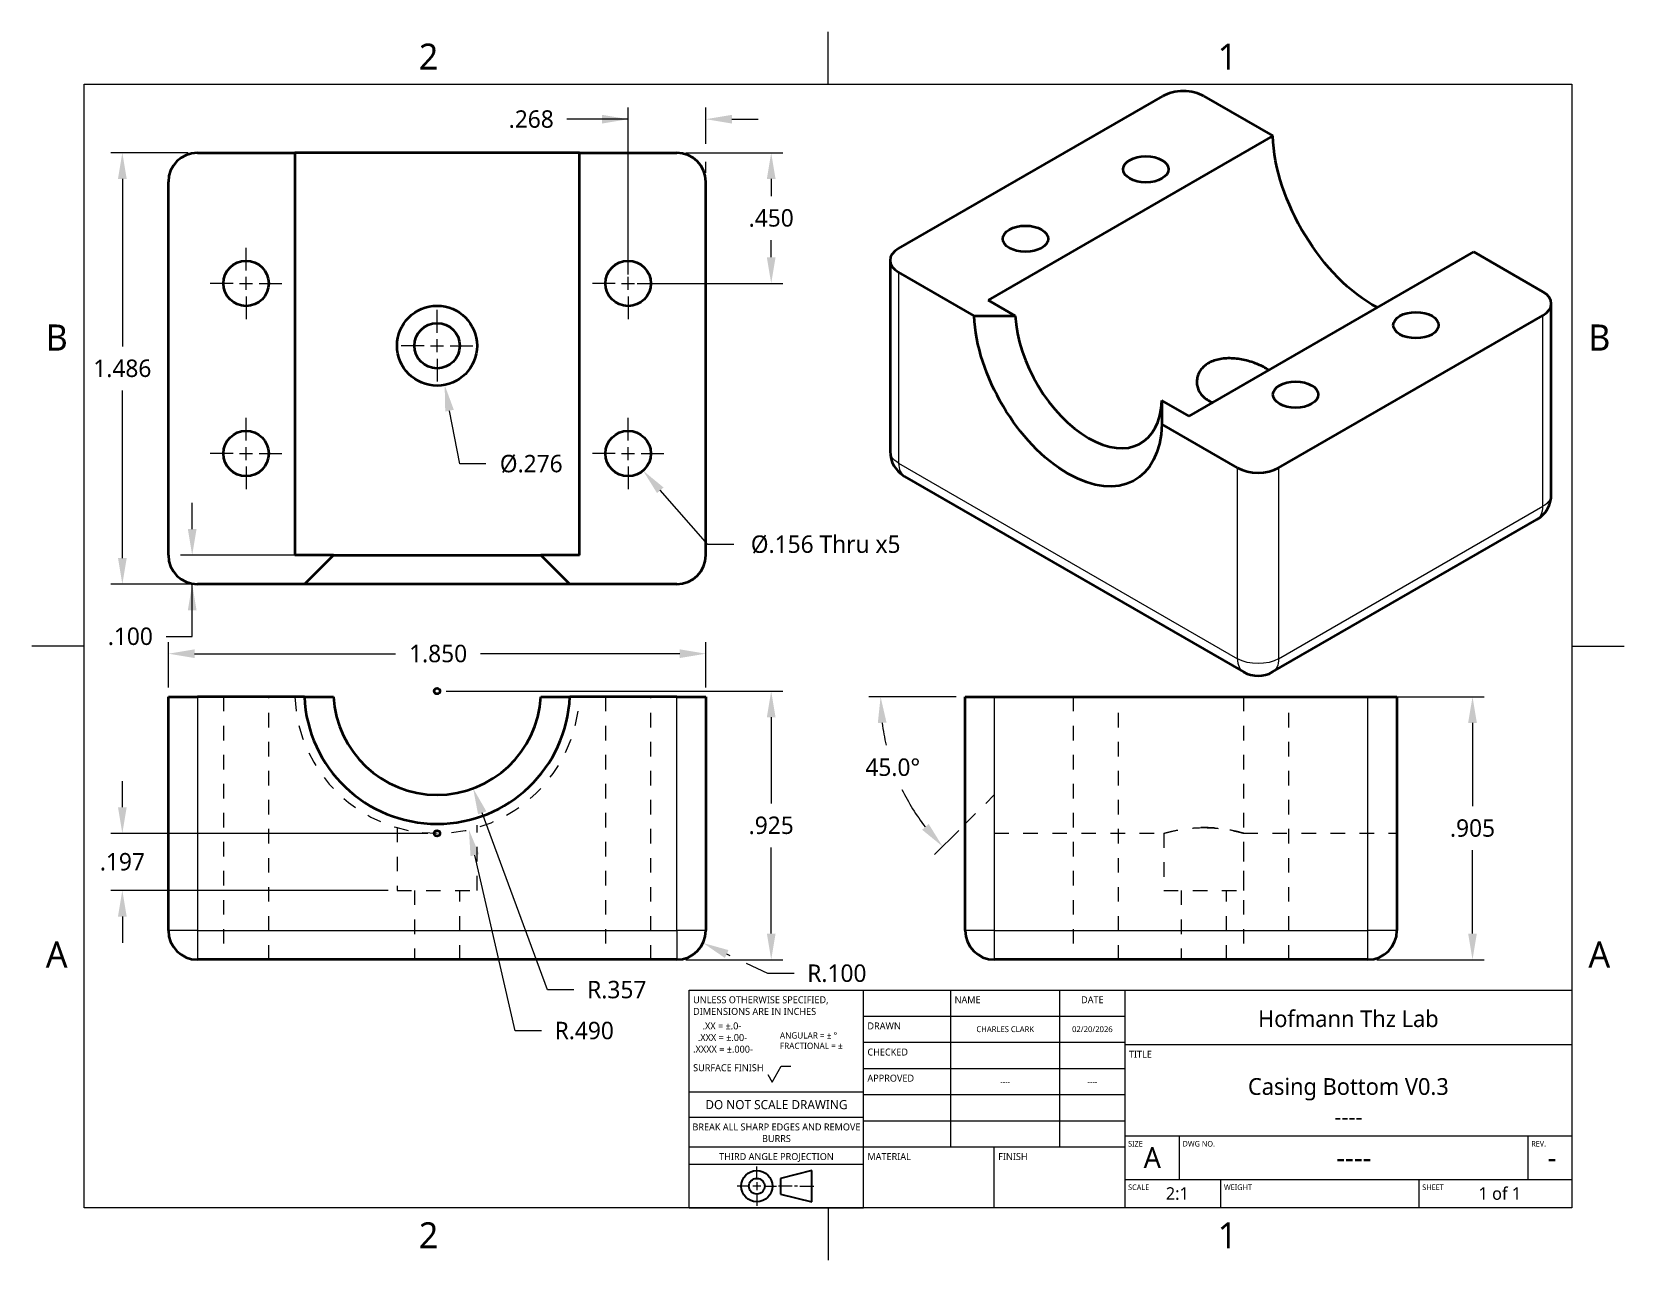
# Model space of a CAD drawing. Extents: x 0 to 11, y 0 to 8.5.
import ezdxf

# ---------------------------------------------------------------- set-up
doc = ezdxf.new("R2010")
doc.units = 0
doc.header["$LTSCALE"] = 0.5
doc.header["$MEASUREMENT"] = 0
doc.header["$PDMODE"] = 33
doc.header["$PDSIZE"] = 0.03937
doc.linetypes.add('CENTER', pattern=[0.72, 0.45, -0.09, 0.09, -0.09])
doc.linetypes.add('HIDDEN', pattern=[0.15, 0.1, -0.05])
for name, color, linetype, lineweight in [('ANNOTATION_TEXT', 7, 'Continuous', 25), ('BORDER_FRAME', 7, 'Continuous', 15), ('BORDER_ZONES', 7, 'Continuous', 15), ('CENTERMARKS', 7, 'Continuous', 13), ('Hidden', 7, 'HIDDEN', 15), ('ModelSketch_Point', 7, 'Continuous', 40), ('TANGENT_LINES', 7, 'Continuous', 15), ('TITLE_BLOCK', 7, 'Continuous', 15), ('Visible', 7, 'Continuous', 40)]:
    doc.layers.add(name, color=color, linetype=linetype, lineweight=lineweight)
doc.styles.add('Onshape-Standard', font='NotoSans-Regular.ttf')
doc.styles.add('Onshape-Standard-Dimension', font='')
doc.styles.add('Onshape-Standard-Fields', font='')
doc.styles.get('Onshape-Standard-Dimension').set_extended_font_data('Noto Sans')
doc.styles.get('Onshape-Standard-Fields').set_extended_font_data('Noto Sans')
doc.dimstyles.new('Onshape-Standard$0', dxfattribs={"dimtxt": 0.12, "dimasz": 0.18, "dimexe": 0.08, "dimexo": 0.0625, "dimgap": 0.09, "dimtad": 0, "dimtih": 1, "dimtoh": 1, "dimdec": 3, "dimzin": 7, "dimdsep": 46, "dimtxsty": 'Onshape-Standard-Dimension', "dimcen": 0.09, "dimclrd": 7, "dimclre": 7, "dimclrt": 7, "dimadec": 1, "dimazin": 0, "dimtfac": 1, "dimtdec": 3, "dimtofl": 0, "dimtmove": 0, "dimatfit": 3, "dimfxl": 0, "dimtolj": 1, "dimtzin": 7, "dimlwd": 13, "dimlwe": 13, "dimarcsym": 0})
doc.dimstyles.new('Onshape-Standard$2', dxfattribs={"dimtxt": 0.12, "dimasz": 0.18, "dimexe": 0.08, "dimexo": 0.0625, "dimgap": 0.09, "dimtad": 0, "dimtih": 1, "dimtoh": 1, "dimdec": 3, "dimzin": 7, "dimdsep": 46, "dimtxsty": 'Onshape-Standard-Dimension', "dimcen": 0.09, "dimclrd": 7, "dimclre": 7, "dimclrt": 7, "dimadec": 1, "dimazin": 0, "dimtfac": 1, "dimtdec": 3, "dimtofl": 0, "dimtmove": 0, "dimatfit": 3, "dimfxl": 0, "dimtolj": 1, "dimtzin": 7, "dimlwd": 13, "dimlwe": 13, "dimarcsym": 0})
doc.dimstyles.new('Onshape-Standard$3', dxfattribs={"dimtxt": 0.12, "dimasz": 0.18, "dimexe": 0.08, "dimexo": 0.0625, "dimgap": 0.09, "dimtad": 0, "dimtih": 1, "dimtoh": 1, "dimdec": 3, "dimzin": 7, "dimdsep": 46, "dimtxsty": 'Onshape-Standard-Dimension', "dimcen": 0, "dimclrd": 7, "dimclre": 7, "dimclrt": 7, "dimadec": 1, "dimazin": 0, "dimtfac": 1, "dimtdec": 3, "dimtofl": 0, "dimtmove": 0, "dimatfit": 3, "dimfxl": 0, "dimtolj": 1, "dimtzin": 7, "dimlwd": 13, "dimlwe": 13, "dimarcsym": 0})
doc.dimstyles.new('Onshape-Standard$4', dxfattribs={"dimtxt": 0.12, "dimasz": 0.18, "dimexe": 0.08, "dimexo": 0.0625, "dimgap": 0.09, "dimtad": 0, "dimtih": 1, "dimtoh": 1, "dimdec": 3, "dimzin": 7, "dimdsep": 46, "dimtxsty": 'Onshape-Standard-Dimension', "dimcen": 0, "dimclrd": 7, "dimclre": 7, "dimclrt": 7, "dimadec": 1, "dimazin": 0, "dimtfac": 1, "dimtdec": 3, "dimtofl": 0, "dimtmove": 0, "dimatfit": 3, "dimfxl": 0, "dimtolj": 1, "dimtzin": 7, "dimlwd": 13, "dimlwe": 13, "dimarcsym": 0})

# ---------------------------------------------------------------- blocks, each defined once
blk = doc.blocks.new('*D1')
at = {"layer": 'ANNOTATION_TEXT', "color": 7, "lineweight": 13}
for p, q in [((6.401, 3.9), (5.801, 3.9)), ((6.42, 2.98), (6.252, 2.813))]:
    blk.add_line(p, q, dxfattribs=at)
for start, end in [(187.0785, 193.2439), (205.9413, 217.9215)]:
    blk.add_arc((7.339, 3.9), 1.458, start, end, dxfattribs=at)
at = {"layer": 'ANNOTATION_TEXT', "color": 7}
for points in [[(5.922, 3.722), (5.862, 3.719), (5.881, 3.9)], [(6.167, 2.984), (6.212, 3.024), (6.308, 2.869)]]:
    blk.add_solid(points, dxfattribs=at)
at = {"layer": 'Defpoints', "color": 0}
for p in [(6.464, 3.9), (6.664, 3.9), (6.664, 3.225), (6.077, 3.171), (6.464, 3.025)]:
    blk.add_point(p, dxfattribs=at)
at = {"layer": 'ANNOTATION_TEXT', "color": 7, "insert": (5.965, 3.414), "char_height": 0.12, "attachment_point": 5, "style": 'Onshape-Standard-Dimension'}
blk.add_mtext('\\A1;45.0%%d', dxfattribs=at)
blk = doc.blocks.new('*D2')
at = {"layer": 'ANNOTATION_TEXT', "color": 7, "lineweight": 13}
for p, q in [((4.691, 4.949), (4.364, 5.323)), ((4.871, 4.949), (4.691, 4.949))]:
    blk.add_line(p, q, dxfattribs=at)
at = {"layer": 'ANNOTATION_TEXT', "color": 7}
blk.add_solid([(4.387, 5.342), (4.342, 5.303), (4.246, 5.458)], dxfattribs=at)
at = {"layer": 'Defpoints', "color": 0}
for p in [(4.04, 5.693), (4.246, 5.458)]:
    blk.add_point(p, dxfattribs=at)
at = {"layer": 'ANNOTATION_TEXT', "color": 7, "insert": (5.503, 4.949), "char_height": 0.12, "attachment_point": 5, "style": 'Onshape-Standard-Dimension'}
blk.add_mtext('\\A1;%%c.156 Thru x5 ', dxfattribs=at)
blk = doc.blocks.new('*D3')
at = {"layer": 'ANNOTATION_TEXT', "color": 7, "lineweight": 13}
for p, q in [((2.984, 5.504), (2.914, 5.871)), ((3.164, 5.504), (2.984, 5.504))]:
    blk.add_line(p, q, dxfattribs=at)
at = {"layer": 'ANNOTATION_TEXT', "color": 7}
blk.add_solid([(2.943, 5.877), (2.884, 5.865), (2.88, 6.048)], dxfattribs=at)
at = {"layer": 'Defpoints', "color": 0}
for p in [(2.776, 6.589), (2.88, 6.048)]:
    blk.add_point(p, dxfattribs=at)
at = {"layer": 'ANNOTATION_TEXT', "color": 7, "insert": (3.476, 5.504), "char_height": 0.12, "attachment_point": 5, "style": 'Onshape-Standard-Dimension'}
blk.add_mtext('\\A1;%%c.276', dxfattribs=at)
blk = doc.blocks.new('*D4')
at = {"layer": 'ANNOTATION_TEXT', "color": 7, "lineweight": 13}
for p, q in [((3.366, 1.6), (3.088, 2.809)), ((3.546, 1.6), (3.366, 1.6))]:
    blk.add_line(p, q, dxfattribs=at)
at = {"layer": 'ANNOTATION_TEXT', "color": 7}
blk.add_solid([(3.117, 2.816), (3.058, 2.802), (3.047, 2.984)], dxfattribs=at)
at = {"layer": 'Defpoints', "color": 0}
for p in [(2.828, 3.939), (3.047, 2.984)]:
    blk.add_point(p, dxfattribs=at)
at = {"layer": 'ANNOTATION_TEXT', "color": 7, "insert": (3.841, 1.6), "char_height": 0.12, "attachment_point": 5, "style": 'Onshape-Standard-Dimension'}
blk.add_mtext('\\A1;R.490', dxfattribs=at)
blk = doc.blocks.new('*D5')
at = {"layer": 'ANNOTATION_TEXT', "color": 7, "lineweight": 13}
for p, q in [((3.589, 1.882), (3.138, 3.1)), ((3.769, 1.882), (3.589, 1.882))]:
    blk.add_line(p, q, dxfattribs=at)
at = {"layer": 'ANNOTATION_TEXT', "color": 7}
blk.add_solid([(3.167, 3.111), (3.11, 3.09), (3.076, 3.269)], dxfattribs=at)
at = {"layer": 'Defpoints', "color": 0}
for p in [(2.828, 3.939), (3.076, 3.269)]:
    blk.add_point(p, dxfattribs=at)
at = {"layer": 'ANNOTATION_TEXT', "color": 7, "insert": (4.065, 1.882), "char_height": 0.12, "attachment_point": 5, "style": 'Onshape-Standard-Dimension'}
blk.add_mtext('\\A1;R.357', dxfattribs=at)
blk = doc.blocks.new('*D6')
at = {"layer": 'ANNOTATION_TEXT', "color": 7, "lineweight": 13}
for p, q in [((4.846, 2.116), (4.822, 2.128)), ((5.105, 1.995), (4.959, 2.063)), ((5.285, 1.995), (5.105, 1.995))]:
    blk.add_line(p, q, dxfattribs=at)
at = {"layer": 'ANNOTATION_TEXT', "color": 7}
blk.add_solid([(4.834, 2.155), (4.809, 2.101), (4.659, 2.204)], dxfattribs=at)
at = {"layer": 'Defpoints', "color": 0}
for p in [(4.478, 2.289), (4.659, 2.204)]:
    blk.add_point(p, dxfattribs=at)
at = {"layer": 'ANNOTATION_TEXT', "color": 7, "insert": (5.58, 1.995), "char_height": 0.12, "attachment_point": 5, "style": 'Onshape-Standard-Dimension'}
blk.add_mtext('\\A1;R.100', dxfattribs=at)
blk = doc.blocks.new('*D7')
at = {"layer": 'ANNOTATION_TEXT', "color": 7, "lineweight": 13}
for p, q in [((0.661, 3.139), (0.661, 3.319)), ((2.765, 2.959), (0.581, 2.959)), ((2.49, 2.566), (0.581, 2.566)), ((0.661, 2.386), (0.661, 2.206))]:
    blk.add_line(p, q, dxfattribs=at)
at = {"layer": 'ANNOTATION_TEXT', "color": 7}
for points in [[(0.631, 3.139), (0.691, 3.139), (0.661, 2.959)], [(0.691, 2.386), (0.631, 2.386), (0.661, 2.566)]]:
    blk.add_solid(points, dxfattribs=at)
at = {"layer": 'Defpoints', "color": 0}
for p in [(2.828, 2.959), (0.661, 2.566), (0.661, 2.566), (2.552, 2.566)]:
    blk.add_point(p, dxfattribs=at)
at = {"layer": 'ANNOTATION_TEXT', "color": 7, "insert": (0.661, 2.763), "char_height": 0.12, "attachment_point": 5, "style": 'Onshape-Standard-Dimension'}
blk.add_mtext('\\A1;\\A1;.197', dxfattribs=at)
blk = doc.blocks.new('*D8')
at = {"layer": 'ANNOTATION_TEXT', "color": 7, "lineweight": 13}
for p, q in [((0.978, 3.963), (0.978, 4.277)), ((4.678, 3.963), (4.678, 4.277)), ((1.158, 4.197), (2.542, 4.197)), ((4.498, 4.197), (3.127, 4.197))]:
    blk.add_line(p, q, dxfattribs=at)
at = {"layer": 'ANNOTATION_TEXT', "color": 7}
for points in [[(1.158, 4.227), (1.158, 4.167), (0.978, 4.197)], [(4.498, 4.167), (4.498, 4.227), (4.678, 4.197)]]:
    blk.add_solid(points, dxfattribs=at)
at = {"layer": 'Defpoints', "color": 0}
for p in [(4.678, 4.197), (4.678, 4.197), (0.978, 3.9), (4.678, 3.9)]:
    blk.add_point(p, dxfattribs=at)
at = {"layer": 'ANNOTATION_TEXT', "color": 7, "insert": (2.835, 4.197), "char_height": 0.12, "attachment_point": 5, "style": 'Onshape-Standard-Dimension'}
blk.add_mtext('\\A1;1.850', dxfattribs=at)
blk = doc.blocks.new('*D9')
at = {"layer": 'ANNOTATION_TEXT', "color": 7, "lineweight": 13}
for p, q in [((1.115, 7.648), (0.581, 7.648)), ((0.661, 7.468), (0.661, 6.314)), ((0.661, 4.856), (0.661, 6.01)), ((1.115, 4.676), (0.581, 4.676))]:
    blk.add_line(p, q, dxfattribs=at)
at = {"layer": 'ANNOTATION_TEXT', "color": 7}
for points in [[(0.691, 7.468), (0.631, 7.468), (0.661, 7.648)], [(0.631, 4.856), (0.691, 4.856), (0.661, 4.676)]]:
    blk.add_solid(points, dxfattribs=at)
at = {"layer": 'Defpoints', "color": 0}
for p in [(0.661, 7.648), (0.661, 7.648), (1.178, 7.648), (1.178, 4.676)]:
    blk.add_point(p, dxfattribs=at)
at = {"layer": 'ANNOTATION_TEXT', "color": 7, "insert": (0.661, 6.162), "char_height": 0.12, "attachment_point": 5, "style": 'Onshape-Standard-Dimension'}
blk.add_mtext('\\A1;1.486', dxfattribs=at)
blk = doc.blocks.new('*D10')
at = {"layer": 'ANNOTATION_TEXT', "color": 7, "lineweight": 13}
for p, q in [((1.142, 5.056), (1.142, 5.236)), ((2.052, 4.876), (1.062, 4.876)), ((1.851, 4.676), (1.062, 4.676)), ((1.142, 4.316), (1.142, 4.676)), ((0.962, 4.316), (1.142, 4.316))]:
    blk.add_line(p, q, dxfattribs=at)
at = {"layer": 'ANNOTATION_TEXT', "color": 7}
for points in [[(1.112, 5.056), (1.172, 5.056), (1.142, 4.876)], [(1.172, 4.496), (1.112, 4.496), (1.142, 4.676)]]:
    blk.add_solid(points, dxfattribs=at)
at = {"layer": 'Defpoints', "color": 0}
for p in [(2.114, 4.876), (1.142, 4.676), (1.142, 4.676), (1.914, 4.676)]:
    blk.add_point(p, dxfattribs=at)
at = {"layer": 'ANNOTATION_TEXT', "color": 7, "insert": (0.716, 4.316), "char_height": 0.12, "attachment_point": 5, "style": 'Onshape-Standard-Dimension'}
blk.add_mtext('\\A1;.100', dxfattribs=at)
blk = doc.blocks.new('*D11')
at = {"layer": 'ANNOTATION_TEXT', "color": 7, "lineweight": 13}
for p, q in [((4.54, 7.648), (5.208, 7.648)), ((5.128, 7.468), (5.128, 7.35)), ((5.128, 6.928), (5.128, 7.046)), ((4.205, 6.748), (5.208, 6.748))]:
    blk.add_line(p, q, dxfattribs=at)
at = {"layer": 'ANNOTATION_TEXT', "color": 7}
for points in [[(5.158, 7.468), (5.098, 7.468), (5.128, 7.648)], [(5.098, 6.928), (5.158, 6.928), (5.128, 6.748)]]:
    blk.add_solid(points, dxfattribs=at)
at = {"layer": 'Defpoints', "color": 0}
for p in [(4.478, 7.648), (5.128, 7.648), (5.128, 7.648), (4.143, 6.748)]:
    blk.add_point(p, dxfattribs=at)
at = {"layer": 'ANNOTATION_TEXT', "color": 7, "insert": (5.128, 7.198), "char_height": 0.12, "attachment_point": 5, "style": 'Onshape-Standard-Dimension'}
blk.add_mtext('\\A1;.450', dxfattribs=at)
blk = doc.blocks.new('*D12')
at = {"layer": 'ANNOTATION_TEXT', "color": 7, "lineweight": 13}
for p, q in [((4.143, 6.81), (4.143, 7.959)), ((4.678, 7.71), (4.678, 7.959)), ((4.143, 7.879), (3.722, 7.879)), ((3.963, 7.879), (3.783, 7.879)), ((4.858, 7.879), (5.038, 7.879)), ((4.678, 7.51), (4.678, 7.585))]:
    blk.add_line(p, q, dxfattribs=at)
at = {"layer": 'ANNOTATION_TEXT', "color": 7}
for points in [[(3.963, 7.849), (3.963, 7.909), (4.143, 7.879)], [(4.858, 7.909), (4.858, 7.849), (4.678, 7.879)]]:
    blk.add_solid(points, dxfattribs=at)
at = {"layer": 'Defpoints', "color": 0}
for p in [(4.678, 7.879), (4.678, 7.879), (4.678, 7.448), (4.143, 6.748)]:
    blk.add_point(p, dxfattribs=at)
at = {"layer": 'ANNOTATION_TEXT', "color": 7, "insert": (3.476, 7.879), "char_height": 0.12, "attachment_point": 5, "style": 'Onshape-Standard-Dimension'}
blk.add_mtext('\\A1;.268', dxfattribs=at)
blk = doc.blocks.new('*D13')
at = {"layer": 'ANNOTATION_TEXT', "color": 7, "lineweight": 13}
for p, q in [((9.298, 3.9), (10.036, 3.9)), ((9.956, 3.72), (9.956, 3.147)), ((9.956, 2.269), (9.956, 2.843)), ((9.298, 2.089), (10.036, 2.089))]:
    blk.add_line(p, q, dxfattribs=at)
at = {"layer": 'ANNOTATION_TEXT', "color": 7}
for points in [[(9.986, 3.72), (9.926, 3.72), (9.956, 3.9)], [(9.926, 2.269), (9.986, 2.269), (9.956, 2.089)]]:
    blk.add_solid(points, dxfattribs=at)
at = {"layer": 'Defpoints', "color": 0}
for p in [(9.236, 3.9), (9.956, 3.9), (9.956, 3.9), (9.236, 2.089)]:
    blk.add_point(p, dxfattribs=at)
at = {"layer": 'ANNOTATION_TEXT', "color": 7, "insert": (9.956, 2.995), "char_height": 0.12, "attachment_point": 5, "style": 'Onshape-Standard-Dimension'}
blk.add_mtext('\\A1;.905', dxfattribs=at)
blk = doc.blocks.new('*D14')
at = {"layer": 'ANNOTATION_TEXT', "color": 7, "lineweight": 13}
for p, q in [((2.89, 3.939), (5.208, 3.939)), ((5.128, 3.759), (5.128, 3.166)), ((5.128, 2.269), (5.128, 2.863)), ((4.54, 2.089), (5.208, 2.089))]:
    blk.add_line(p, q, dxfattribs=at)
at = {"layer": 'ANNOTATION_TEXT', "color": 7}
for points in [[(5.158, 3.759), (5.098, 3.759), (5.128, 3.939)], [(5.098, 2.269), (5.158, 2.269), (5.128, 2.089)]]:
    blk.add_solid(points, dxfattribs=at)
at = {"layer": 'Defpoints', "color": 0}
for p in [(2.828, 3.939), (4.478, 2.089), (5.128, 2.089), (5.128, 2.089)]:
    blk.add_point(p, dxfattribs=at)
at = {"layer": 'ANNOTATION_TEXT', "color": 7, "insert": (5.128, 3.014), "char_height": 0.12, "attachment_point": 5, "style": 'Onshape-Standard-Dimension'}
blk.add_mtext('\\A1;.925', dxfattribs=at)

msp = doc.modelspace()

# ---------------------------------------------------------------- linework, layer by layer
at = {"layer": 'BORDER_FRAME'}
for p, q in [((0.399, 0.38), (0.399, 8.12)), ((0.399, 8.12), (10.639, 8.12)), ((10.639, 8.12), (10.639, 0.38)), ((10.639, 0.38), (0.399, 0.38))]:
    msp.add_line(p, q, dxfattribs=at)
at = {"layer": 'BORDER_ZONES'}
for p, q in [((5.519, 8.12), (5.519, 8.481)), ((0.399, 4.25), (0.038, 4.25)), ((10.639, 4.25), (11, 4.25)), ((5.519, 0.38), (5.519, 0.019))]:
    msp.add_line(p, q, dxfattribs=at)
at = {"layer": 'CENTERMARKS', "linetype": 'CENTER'}
for p, q in [((1.5129, 6.8378), (1.5129, 6.994)), ((4.1429, 6.8378), (4.1429, 6.994)), ((1.4229, 6.7478), (1.2666, 6.7478)), ((1.6029, 6.7478), (1.7591, 6.7478)), ((4.0529, 6.7478), (3.8966, 6.7478)), ((4.2329, 6.7478), (4.3891, 6.7478)), ((1.5129, 6.6578), (1.5129, 6.5015)), ((4.1429, 6.6578), (4.1429, 6.5015)), ((2.8279, 6.4084), (2.8279, 6.5647)), ((2.7379, 6.3184), (2.5816, 6.3184)), ((2.9179, 6.3184), (3.0741, 6.3184)), ((2.8279, 6.2284), (2.8279, 6.0722)), ((1.5129, 5.6658), (1.5129, 5.822)), ((4.1429, 5.6658), (4.1429, 5.822)), ((1.4229, 5.5758), (1.2666, 5.5758)), ((1.5129, 5.4858), (1.5129, 5.3295)), ((1.6029, 5.5758), (1.7591, 5.5758)), ((4.0529, 5.5758), (3.8966, 5.5758)), ((4.1429, 5.4858), (4.1429, 5.3295)), ((4.2329, 5.5758), (4.3891, 5.5758))]:
    msp.add_line(p, q, dxfattribs=at)
at = {"layer": 'CENTERMARKS', "linetype": 'Continuous'}
for p, q in [((1.4679, 6.7478), (1.5579, 6.7478)), ((1.5129, 6.7028), (1.5129, 6.7928)), ((4.0979, 6.7478), (4.1879, 6.7478)), ((4.1429, 6.7028), (4.1429, 6.7928)), ((2.8279, 6.2734), (2.8279, 6.3634)), ((2.7829, 6.3184), (2.8729, 6.3184)), ((1.5129, 5.5308), (1.5129, 5.6208)), ((4.1429, 5.5308), (4.1429, 5.6208)), ((1.4679, 5.5758), (1.5579, 5.5758)), ((4.0979, 5.5758), (4.1879, 5.5758))]:
    msp.add_line(p, q, dxfattribs=at)
at = {"layer": 'Hidden'}
for p, q in [((1.3566, 3.9001), (1.3566, 2.0895)), ((1.6691, 2.0895), (1.6691, 3.9001)), ((3.9866, 3.9001), (3.9866, 2.0895)), ((4.2991, 2.0895), (4.2991, 3.9001)), ((7.2075, 3.9001), (7.2075, 2.0895)), ((7.52, 2.0895), (7.52, 3.9001)), ((8.3795, 3.9001), (8.3795, 2.0895)), ((8.692, 2.0895), (8.692, 3.9001)), ((6.4637, 3.0247), (6.6637, 3.2247)), ((2.5523, 2.9979), (2.5523, 2.5658)), ((3.1034, 2.5658), (3.1034, 3.0155)), ((7.8308, 2.96), (7.8308, 2.5658)), ((8.0761, 2.9985), (8.1063, 2.999)), ((8.3819, 2.5658), (8.3819, 2.9603)), ((6.6637, 2.9595), (7.8327, 2.9595)), ((8.3788, 2.9595), (9.4357, 2.9595)), ((2.5523, 2.5658), (3.1034, 2.5658)), ((2.6716, 2.5658), (2.6716, 2.0895)), ((2.9841, 2.0895), (2.9841, 2.5658)), ((7.8308, 2.5658), (8.3819, 2.5658)), ((7.9501, 2.5658), (7.9501, 2.0895)), ((8.2626, 2.0895), (8.2626, 2.5658))]:
    msp.add_line(p, q, dxfattribs=at)
msp.add_arc((2.8279, 3.9395), 0.98, 182.30239, 357.69761, dxfattribs=at)
for points, knots in [([(7.8308, 2.9595), (7.8338, 2.9603), (7.8424, 2.9627), (7.8826, 2.9732), (7.942, 2.9858), (8.0255, 2.9965), (8.0608, 2.9979), (8.0761, 2.9985)], [0, 0, 0, 0, 0.0977881, 0.2823585, 0.5197558, 0.7911014, 1, 1, 1, 1]), ([(8.3819, 2.9595), (8.3816, 2.9595), (8.3801, 2.96), (8.3538, 2.9672), (8.3067, 2.9785), (8.2344, 2.9916), (8.1461, 2.9996), (8.0984, 2.9989), (8.0761, 2.9985)], [0, 0, 0, 0, 0.0293822, 0.1523346, 0.3323898, 0.5504461, 0.7893588, 1, 1, 1, 1]), ([(8.1063, 2.999), (8.1364, 2.9982), (8.1948, 2.9965), (8.2736, 2.985), (8.3335, 2.9725), (8.3731, 2.962), (8.3798, 2.9601), (8.3819, 2.9595)], [0, 0, 0, 0, 0.2668935, 0.519233, 0.7446522, 0.9199051, 1, 1, 1, 1])]:
    msp.add_open_spline(points, degree=3, knots=knots, dxfattribs=at)
at = {"layer": 'ModelSketch_Point'}
for p in [(2.8279, 3.9395), (2.8279, 2.9595)]:
    msp.add_point(p, dxfattribs=at)
at = {"layer": 'TANGENT_LINES'}
for p, q in [((6.0051, 6.8247), (6.0051, 5.5097)), ((10.44, 5.2125), (10.44, 6.5275)), ((6.0051, 5.5097), (8.3385, 4.1624)), ((8.3385, 4.1624), (8.3385, 5.4775)), ((8.6214, 5.4775), (8.6214, 4.1624)), ((8.6214, 4.1624), (10.44, 5.2125)), ((1.1779, 3.9001), (1.1779, 2.2895)), ((4.4779, 2.2895), (4.4779, 3.9001)), ((6.6637, 3.9001), (6.6637, 2.2895)), ((9.2357, 2.2895), (9.2357, 3.9001)), ((1.1779, 2.2895), (0.9779, 2.2895)), ((1.1779, 2.2895), (4.4779, 2.2895)), ((1.1779, 2.2895), (1.1779, 2.0895)), ((4.6779, 2.2895), (4.4779, 2.2895)), ((4.4779, 2.2895), (4.4779, 2.0895)), ((6.6637, 2.2895), (6.4637, 2.2895)), ((6.6637, 2.2895), (9.2357, 2.2895)), ((6.6637, 2.2895), (6.6637, 2.0895)), ((9.2357, 2.0895), (9.2357, 2.2895)), ((9.4357, 2.2895), (9.2357, 2.2895))]:
    msp.add_line(p, q, dxfattribs=at)
at = {"layer": 'TANGENT_LINES', "extrusion": (0, 0, -1)}
for centre, major_axis, start_param, end_param in [((6.1465, 5.5913), (0.2, 0), 2.3561945, 3.1415927), ((10.2986, 5.2941), (0.2, 0), 0, 0.7853982), ((8.4799, 4.2441), (0.2, 0), 0.7853982, 2.3561945), ((8.4799, 4.2441), (-0.1, 0.1732), 2.3561945, 3.1415927)]:
    msp.add_ellipse(centre, major_axis=major_axis, ratio=0.5773503, start_param=start_param, end_param=end_param, dxfattribs=at)
at = {"layer": 'TANGENT_LINES'}
for centre, major_axis, start_param, end_param in [((6.1465, 5.5913), (0.1, 0.1732), 2.3561945, 3.1415927), ((10.2986, 5.2941), (0.1, -0.1732), 0, 0.7853982), ((8.4799, 4.2441), (0.1, 0.1732), 2.3561945, 3.1415927)]:
    msp.add_ellipse(centre, major_axis=major_axis, ratio=0.5773503, start_param=start_param, end_param=end_param, dxfattribs=at)
at = {"layer": 'TITLE_BLOCK'}
for p, q in [((4.564, 0.38), (4.564, 1.88)), ((4.564, 1.88), (5.764, 1.88)), ((5.764, 0.38), (5.764, 1.88)), ((5.764, 1.88), (7.564, 1.88)), ((6.364, 0.8), (6.364, 1.88)), ((7.114, 0.8), (7.114, 1.88)), ((7.564, 0.38), (7.564, 1.88)), ((7.564, 1.88), (10.639, 1.88)), ((5.764, 1.7), (7.564, 1.7)), ((5.764, 1.52), (7.564, 1.52)), ((7.564, 1.505), (10.639, 1.505)), ((5.134, 1.246), (5.197, 1.3552)), ((5.197, 1.3552), (5.263, 1.3552)), ((5.764, 1.34), (7.564, 1.34)), ((5.104, 1.298), (5.134, 1.246)), ((4.564, 1.178), (5.764, 1.178)), ((5.764, 1.16), (7.564, 1.16)), ((4.564, 1.004), (5.764, 1.004)), ((5.764, 0.98), (7.564, 0.98)), ((4.564, 0.8), (5.764, 0.8)), ((5.764, 0.8), (7.564, 0.8)), ((6.664, 0.38), (6.664, 0.8)), ((7.564, 0.875), (10.639, 0.875)), ((7.939, 0.575), (7.939, 0.875)), ((10.339, 0.575), (10.339, 0.875)), ((4.564, 0.68), (5.764, 0.68)), ((7.564, 0.575), (10.639, 0.575)), ((8.224, 0.38), (8.224, 0.575)), ((9.589, 0.38), (9.589, 0.575)), ((4.564, 0.38), (5.764, 0.38))]:
    msp.add_line(p, q, dxfattribs=at)
at = {"layer": 'TITLE_BLOCK', "lineweight": 15}
for p, q in [((5.029, 0.5828), (5.029, 0.6638)), ((5.029, 0.5558), (5.029, 0.5018)), ((4.975, 0.5288), (4.894, 0.5288)), ((5.056, 0.5288), (5.002, 0.5288)), ((5.029, 0.4748), (5.029, 0.3938)), ((5.083, 0.5288), (5.164, 0.5288)), ((5.272, 0.5288), (5.1775, 0.5288)), ((5.3098, 0.5288), (5.2882, 0.5288)), ((5.326, 0.5288), (5.4205, 0.5288))]:
    msp.add_line(p, q, dxfattribs=at)
at = {"layer": 'TITLE_BLOCK', "lineweight": 30}
for p, q in [((5.407, 0.6368), (5.191, 0.5828)), ((5.191, 0.5828), (5.191, 0.4748)), ((5.407, 0.4208), (5.407, 0.6368)), ((5.191, 0.4748), (5.407, 0.4208))]:
    msp.add_line(p, q, dxfattribs=at)
for radius in [0.108, 0.054]:
    msp.add_circle((5.029, 0.5288), radius, dxfattribs=at)
at = {"layer": 'Visible'}
for p, q in [((6.0051, 6.988), (7.8237, 8.038)), ((8.1066, 8.038), (8.5809, 7.7642)), ((8.5809, 7.7642), (6.6208, 6.6325)), ((1.1779, 7.6478), (1.8486, 7.6478)), ((1.8486, 7.6478), (1.8486, 4.8758)), ((3.8071, 7.6478), (1.8486, 7.6478)), ((3.8071, 4.8758), (3.8071, 7.6478)), ((3.8071, 7.6478), (4.4779, 7.6478)), ((0.9779, 4.8758), (0.9779, 7.4478)), ((4.6779, 4.8758), (4.6779, 7.4478)), ((5.9465, 6.9064), (5.9465, 5.5913)), ((8.0056, 5.833), (9.9657, 6.9647)), ((9.9657, 6.9647), (10.44, 6.6908)), ((6.5255, 6.5242), (6.0051, 6.8247)), ((6.8086, 6.5241), (6.6208, 6.6325)), ((10.4986, 5.2941), (10.4986, 6.6092)), ((6.5255, 6.5242), (6.8086, 6.5241)), ((8.6214, 5.4775), (10.44, 6.5275)), ((8.0056, 5.833), (7.8179, 5.9414)), ((7.8179, 5.9414), (7.818, 5.778)), ((8.3385, 5.4775), (7.818, 5.778)), ((6.0465, 5.4181), (8.3799, 4.0709)), ((8.5799, 4.0709), (10.3986, 5.1209)), ((2.1142, 4.8758), (1.8486, 4.8758)), ((1.9139, 4.6758), (2.1142, 4.8758)), ((2.1142, 4.8758), (3.5415, 4.8758)), ((3.5415, 4.8758), (3.7418, 4.6758)), ((3.8071, 4.8758), (3.5415, 4.8758)), ((1.9139, 4.6758), (1.1779, 4.6758)), ((3.7418, 4.6758), (1.9139, 4.6758)), ((4.4779, 4.6758), (3.7418, 4.6758)), ((0.9779, 2.2895), (0.9779, 3.9001)), ((0.9779, 3.9001), (1.1779, 3.9001)), ((1.9139, 3.9001), (1.1779, 3.9001)), ((1.9139, 3.9001), (2.1142, 3.9001)), ((3.5415, 3.9001), (3.7418, 3.9001)), ((4.4779, 3.9001), (3.7418, 3.9001)), ((4.4779, 3.9001), (4.6779, 3.9001)), ((4.6779, 3.9001), (4.6779, 2.2895)), ((6.4637, 2.2895), (6.4637, 3.9001)), ((6.4637, 3.9001), (6.6637, 3.9001)), ((6.6637, 3.9001), (9.2357, 3.9001)), ((9.2357, 3.9001), (9.4357, 3.9001)), ((9.4357, 3.9001), (9.4357, 2.2895)), ((4.4779, 2.0895), (1.1779, 2.0895)), ((9.2357, 2.0895), (6.6637, 2.0895))]:
    msp.add_line(p, q, dxfattribs=at)
for centre, radius in [((1.5129, 6.7478), 0.1562), ((4.1429, 6.7478), 0.1562), ((2.8279, 6.3184), 0.2756), ((2.8279, 6.3184), 0.1562), ((1.5129, 5.5758), 0.1562), ((4.1429, 5.5758), 0.1562)]:
    msp.add_circle(centre, radius, dxfattribs=at)
for centre, radius, start, end in [((1.1779, 7.4478), 0.2, 90, 180), ((4.4779, 7.4478), 0.2, 0, 90), ((6.1465, 5.5913), 0.2, 180, 240), ((10.2986, 5.2941), 0.2, 300, 0), ((1.1779, 4.8758), 0.2, 180, 270), ((4.4779, 4.8758), 0.2, 270, 0), ((8.4799, 4.2441), 0.2, 240, 300), ((2.8279, 3.9395), 0.9148, 182.46665, 357.53335), ((2.8279, 3.9395), 0.7148, 183.15745, 356.84255), ((1.1779, 2.2895), 0.2, 180, 270), ((4.4779, 2.2895), 0.2, 270, 0), ((6.6637, 2.2895), 0.2, 180, 270), ((9.2357, 2.2895), 0.2, 270, 0)]:
    msp.add_arc(centre, radius, start, end, dxfattribs=at)
for centre, major_axis, start_param, end_param in [((7.9652, 7.9564), (-0.2, 0), 10.2101761, 11.7809725), ((6.1465, 6.9064), (-0.2, 0), 11.7809725, 13.3517688), ((10.2986, 6.6092), (-0.2, 0), 2.3561945, 3.9269908), ((7.3132, 6.2649), (0.3574, -0.619), 10.2652841, 13.2966608), ((8.4799, 5.5592), (-0.2, 0), 0.7853982, 2.3561945)]:
    msp.add_ellipse(centre, major_axis=major_axis, ratio=0.5773503, start_param=start_param, end_param=end_param, dxfattribs=at)
at = {"layer": 'Visible', "extrusion": (0, 0, -1)}
for centre, major_axis, start_param, end_param in [((9.2733, 7.3966), (-0.49, 0.8487), 10.1699918, 11.7407881), ((7.1718, 6.1833), (-0.4574, 0.7922), 8.6824309, 11.7379214)]:
    msp.add_ellipse(centre, major_axis=major_axis, ratio=0.5773503, start_param=start_param, end_param=end_param, dxfattribs=at)
at = {"layer": 'Visible'}
for centre in [(7.7071, 7.5339), (6.8783, 7.0554), (9.5668, 6.4602), (8.738, 5.9817)]:
    msp.add_ellipse(centre, major_axis=(-0.1562, 0), ratio=0.5773503, dxfattribs=at)
for points, knots in [([(8.5543, 6.1495), (8.5507, 6.152), (8.5414, 6.1586), (8.5073, 6.1782), (8.4725, 6.1936), (8.4311, 6.2084), (8.3888, 6.2198), (8.3434, 6.2282), (8.2979, 6.2324), (8.2517, 6.2318), (8.209, 6.2259), (8.168, 6.2138), (8.1342, 6.1974), (8.1047, 6.1753), (8.0828, 6.1503), (8.067, 6.1222), (8.0585, 6.0915), (8.058, 6.0765), (8.0577, 6.0697)], [0, 0, 0, 0, 0.0400182, 0.1040944, 0.1691726, 0.2371567, 0.3057485, 0.3756991, 0.445621, 0.5156681, 0.5835935, 0.6508029, 0.7140355, 0.7763793, 0.8355807, 0.8943534, 0.9522032, 1, 1, 1, 1]), ([(8.0577, 6.0697), (8.0577, 6.0667), (8.0577, 6.0585), (8.0633, 6.0259), (8.0778, 5.9966), (8.0997, 5.9692), (8.1264, 5.9468), (8.1604, 5.9299), (8.1666, 5.9276), (8.1685, 5.9268)], [0, 0, 0, 0, 0.0911343, 0.2508645, 0.4148628, 0.5791328, 0.7504829, 0.9213881, 1, 1, 1, 1])]:
    msp.add_open_spline(points, degree=3, knots=knots, dxfattribs=at)

# ---------------------------------------------------------------- texts
at = {"layer": 'BORDER_ZONES', "char_height": 0.18, "attachment_point": 5, "style": 'Onshape-Standard'}
for s, insert in [('2', (2.769, 8.31)), ('1', (8.269, 8.31)), ('B', (0.209, 6.375)), ('B', (10.829, 6.375)), ('A', (0.209, 2.125)), ('A', (10.829, 2.125)), ('2', (2.769, 0.19)), ('1', (8.269, 0.19))]:
    msp.add_mtext(s, dxfattribs=dict(at, insert=insert))
at = {"layer": 'TITLE_BLOCK'}
for s, insert, char_height, width, attachment_point, style in [('UNLESS OTHERWISE SPECIFIED, DIMENSIONS ARE IN INCHES', (4.5904, 1.8368), 0.048, 1.176, 1, 'Onshape-Standard'), ('NAME', (6.3904, 1.8368), 0.048, 0.735, 1, 'Onshape-Standard'), ('DATE', (7.339, 1.8368), 0.048, 0.441, 2, 'Onshape-Standard'), ('    .XX = ±.0-^J  .XXX = ±.00-^J.XXXX = ±.000-', (4.5904, 1.6568), 0.048, 0.588, 1, 'Onshape-Standard'), ('DRAWN', (5.7904, 1.6568), 0.048, 0.588, 1, 'Onshape-Standard'), ('Hofmann Thz Lab', (9.1015, 1.6817), 0.1152, 2.775, 5, 'Onshape-Standard-Fields'), ('^JANGULAR = ± °^JFRACTIONAL = ±', (5.1878, 1.6611), 0.0432, 0.588, 1, 'Onshape-Standard'), ('CHARLES CLARK', (6.739, 1.61), 0.04032, 0.75, 5, 'Onshape-Standard-Fields'), ('02/20/2026', (7.339, 1.61), 0.04032, 0.45, 5, 'Onshape-Standard-Fields'), ('CHECKED', (5.7904, 1.4768), 0.048, 0.588, 1, 'Onshape-Standard'), ('TITLE', (7.5904, 1.4618), 0.048, 0.3675, 1, 'Onshape-Standard'), ('SURFACE FINISH', (4.5904, 1.3688), 0.048, 0.588, 1, 'Onshape-Standard'), ('APPROVED', (5.7904, 1.2968), 0.048, 0.588, 1, 'Onshape-Standard'), ('----', (6.739, 1.25), 0.04032, 0.75, 5, 'Onshape-Standard-Fields'), ('----', (7.339, 1.25), 0.04032, 0.45, 5, 'Onshape-Standard-Fields'), ('Casing Bottom V0.3', (9.1015, 1.196), 0.1152, 2.775, 5, 'Onshape-Standard-Fields'), ('DO NOT SCALE DRAWING', (5.164, 1.1218), 0.0624, 1.176, 2, 'Onshape-Standard'), ('----', (9.1015, 1.007), 0.1152, 2.775, 5, 'Onshape-Standard-Fields'), ('BREAK ALL SHARP EDGES AND REMOVE BURRS', (5.164, 0.9608), 0.048, 1.176, 2, 'Onshape-Standard'), ('SIZE', (7.5851, 0.8404), 0.0384, 0.3675, 1, 'Onshape-Standard'), ('A', (7.7515, 0.725), 0.144, 0.375, 5, 'Onshape-Standard-Fields'), ('DWG NO.', (7.9601, 0.8404), 0.0384, 2.352, 1, 'Onshape-Standard'), ('REV.', (10.3601, 0.8404), 0.0384, 0.294, 1, 'Onshape-Standard'), ('THIRD ANGLE PROJECTION', (5.164, 0.7568), 0.048, 1.176, 2, 'Onshape-Standard'), ('MATERIAL', (5.7904, 0.7568), 0.048, 0.882, 1, 'Onshape-Standard'), ('FINISH', (6.6904, 0.7568), 0.048, 0.882, 1, 'Onshape-Standard'), ('----', (9.139, 0.725), 0.144, 2.4, 5, 'Onshape-Standard-Fields'), ('-', (10.504, 0.725), 0.144, 0.27, 5, 'Onshape-Standard-Fields'), ('SCALE', (7.5851, 0.5404), 0.0384, 0.6468, 1, 'Onshape-Standard'), ('2:1', (7.924, 0.4775), 0.0864, 0.6, 5, 'Onshape-Standard-Fields'), ('WEIGHT', (8.2451, 0.5404), 0.0384, 1.3377, 1, 'Onshape-Standard'), ('SHEET', (9.6101, 0.5404), 0.0384, 1.029, 1, 'Onshape-Standard'), ('1 of 1', (10.144, 0.4775), 0.0864, 0.99, 5, 'Onshape-Standard-Fields')]:
    msp.add_mtext(s, dxfattribs=dict(at, insert=insert, char_height=char_height, width=width, attachment_point=attachment_point, style=style))

# ---------------------------------------------------------------- dimensions: what is measured, and where the dimension line sits
at = {"layer": 'ANNOTATION_TEXT'}
for base, p1, p2, picture, middle in [((4.677850503, 7.8786950251), (4.142850503, 6.74779576, 0.9053149606), (4.677850503, 7.44779576, 0.9053149606), '*D12', (3.4763394615, 7.8786950251)), ((4.6779, 4.1967), (0.9779, 3.9001, 1.038), (4.6779, 3.9001, 1.038), '*D8', (2.8348, 4.1967))]:
    dim = msp.add_linear_dim(base=base, p1=p1, p2=p2, dimstyle='Onshape-Standard$0', override={"dimlfac": 0.5, "dimpost": ''}, dxfattribs=at)
    dim.commit()
    dim.dimension.update_dxf_attribs({"geometry": picture, "text_midpoint": middle, "dimtype": 160})
for base, p1, p2, picture, middle in [((0.661, 7.6478), (1.1779, 4.6758, 0.9053), (1.1779, 7.6478, 0.9053), '*D9', (0.661, 6.1618)), ((5.1281, 7.6478), (4.1429, 6.7478, 0.9053), (4.4779, 7.6478, 0.9053), '*D11', (5.1281, 7.1978)), ((1.142, 4.6758), (2.1142, 4.8758, 0.9053), (1.9139, 4.6758, 0.9053), '*D10', (0.7161, 4.3158)), ((5.1281, 2.0895), (2.8279, 3.9395, 1.238), (4.4779, 2.0895, 1.038), '*D14', (5.1281, 3.0145)), ((9.9561, 3.9001), (9.2357, 2.0895, 1.65), (9.2357, 3.9001, 1.85), '*D13', (9.9561, 2.9948))]:
    dim = msp.add_linear_dim(base=base, p1=p1, p2=p2, angle=90, dimstyle='Onshape-Standard$0', override={"dimlfac": 0.5, "dimpost": ''}, dxfattribs=at)
    dim.commit()
    dim.dimension.update_dxf_attribs({"geometry": picture, "text_midpoint": middle, "dimtype": 160})
for p1, p2, override, picture, middle in [((2.776, 6.5891, -0.429), (2.8797, 6.0478, -0.429), {"dimlfac": 0.5, "dimpost": '%%c<>', "dimtofl": 0, "dimtmove": 0, "dimatfit": 3}, '*D3', (3.4763, 5.5039)), ((4.04, 5.6934, 0.9053), (4.2457, 5.4582, 0.9053), {"dimlfac": 0.5, "dimpost": '%%c<> Thru x5 ', "dimtofl": 0, "dimtmove": 0, "dimatfit": 3}, '*D2', (5.5025, 4.9491))]:
    dim = msp.add_diameter_dim_2p(p1=p1, p2=p2, dimstyle='Onshape-Standard$3', override=override, dxfattribs=at)
    dim.commit()
    dim.dimension.update_dxf_attribs({"geometry": picture, "text_midpoint": middle, "dimtype": 163})
for center, mpoint, override, picture, middle in [((2.8279, 3.9395, 1.038), (3.0474, 2.9844, 1.038), {"dimlfac": 0.5, "dimpost": 'R<>', "dimse1": 0, "dimtofl": 0, "dimtmove": 0, "dimatfit": 0}, '*D4', (3.8415, 1.6)), ((2.8279, 3.9395, 1.038), (3.076, 3.2691, 1.038), {"dimlfac": 0.5, "dimpost": 'R<>', "dimse1": 0, "dimtofl": 0, "dimtmove": 0, "dimatfit": 0}, '*D5', (4.0651, 1.8824)), ((4.4779, 2.2895, 1.038), (4.6588, 2.2043, 1.038), {"dimexe": 0.05236, "dimlfac": 0.5, "dimpost": 'R<>', "dimse1": 0, "dimtofl": 0, "dimtmove": 0, "dimatfit": 0}, '*D6', (5.5804, 1.9945))]:
    dim = msp.add_radius_dim(center=center, mpoint=mpoint, dimstyle='Onshape-Standard$4', override=override, dxfattribs=at)
    dim.commit()
    dim.dimension.update_dxf_attribs({"geometry": picture, "text_midpoint": middle, "dimtype": 164})
dim = msp.add_angular_dim_2l(base=(6.0765, 3.1711), line1=((6.4637, 3.0247), (6.6637, 3.2247)), line2=((6.4637, 3.9001, 1.65), (6.6637, 3.9001, 1.85)), dimstyle='Onshape-Standard$2', override={"dimlfac": 0.5, "dimpost": '', "dimtdec": 0}, dxfattribs=at)
dim.commit()
dim.dimension.update_dxf_attribs({"geometry": '*D1', "text_midpoint": (5.9646, 3.4142), "dimtype": 162})
dim = msp.add_linear_dim(base=(0.661, 2.5658), p1=(2.8279, 2.9595, -0.4046), p2=(2.5523, 2.5658, -0.4046), angle=90, text='\\A1;.197', dimstyle='Onshape-Standard$0', override={"dimlfac": 0.5, "dimpost": ''}, dxfattribs=at)
dim.commit()
dim.dimension.update_dxf_attribs({"geometry": '*D7', "text_midpoint": (0.661, 2.7626), "dimtype": 160})

doc.saveas('drawing.dxf')
